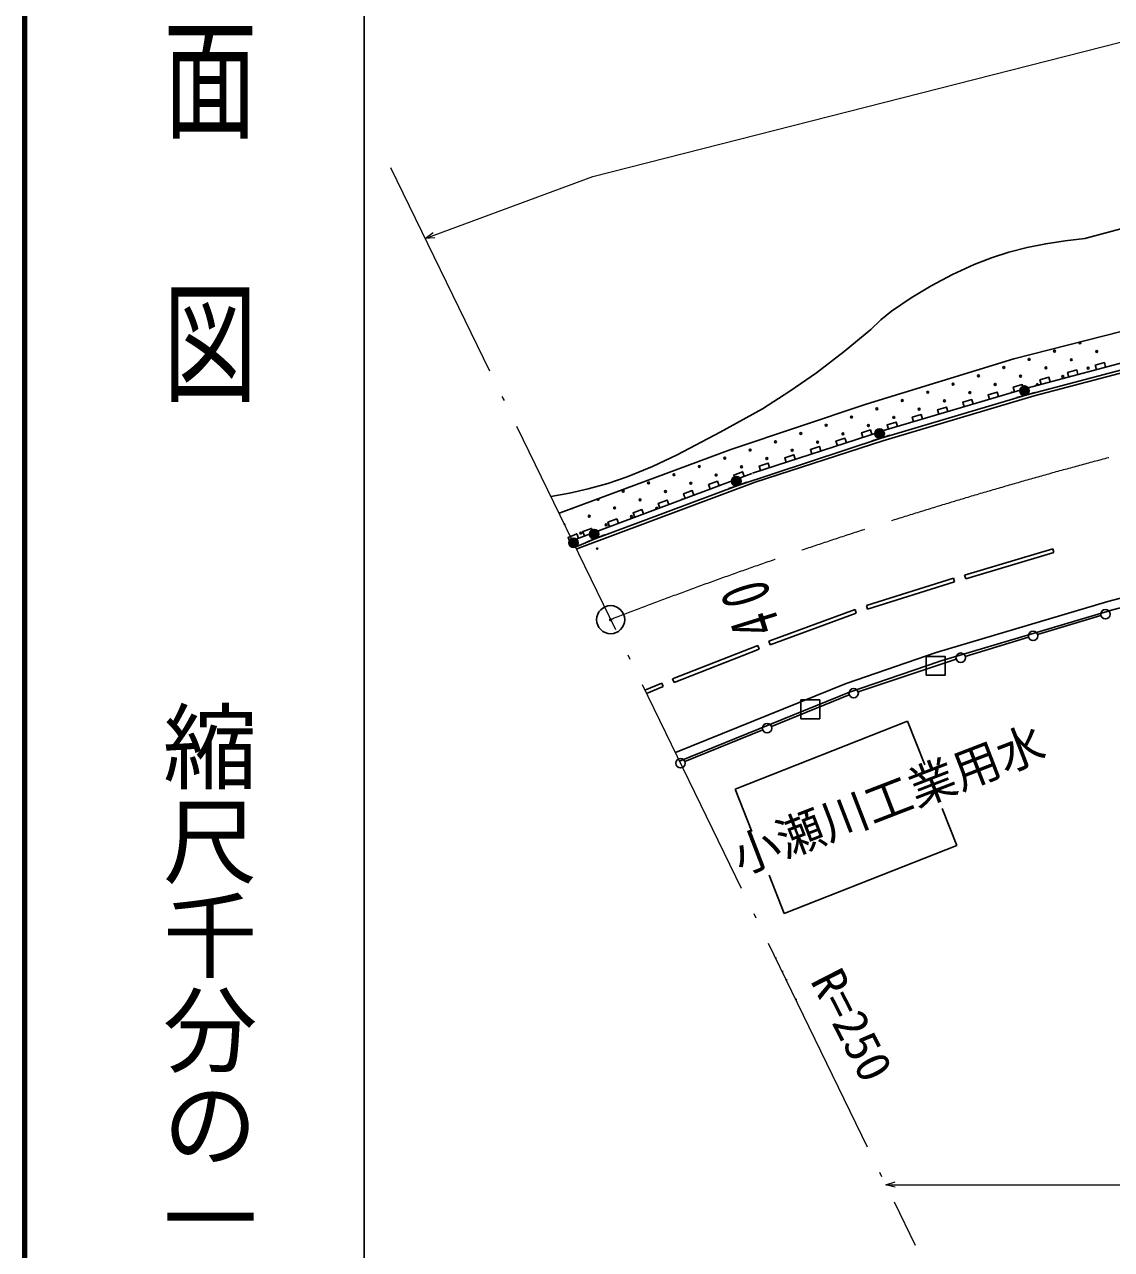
# Model space of a CAD drawing. Units: millimetres, scale not verified. Extents: x 40000 to 680000, y 20000 to 380000.
# Drawn here: x 40000 to 97625, y 261840 to 326795 of the extents above; entities that cross this region are included whole.
import ezdxf
from ezdxf.enums import TextEntityAlignment as Align

# ---------------------------------------------------------------- set-up
doc = ezdxf.new("R2010")
doc.units = ezdxf.units.MM
doc.header["$LTSCALE"] = 1000
doc.linetypes.add('CHAIN', pattern=[18.5, 12, -1.5, 3.5, -1.5])
doc.linetypes.add('LONG_DASHED_DOTTED', pattern=[15.25, 12, -1.5, 0.25, -1.5])
for name, color, linetype, lineweight in [('M-BGD', 7, 'Continuous', 25), ('M-BMK', 2, 'CHAIN', 13), ('M-BMK-LINE', 2, 'LONG_DASHED_DOTTED', 25), ('M-BMK-ROW', 30, 'Continuous', 25), ('M-BMK-SRVR', 3, 'Continuous', 25), ('M-OTRS', 6, 'Continuous', 25), ('M-STR-HTXT', 7, 'Continuous', 13), ('M-TTL', 2, 'Continuous', 140), ('M-TTL-BAND', 7, 'Continuous', 25)]:
    doc.layers.add(name, color=color, linetype=linetype, lineweight=lineweight)
doc.styles.add('@ＭＳ ゴシック', font='')
doc.styles.add('ＭＳ ゴシック', font='')
doc.styles.get('@ＭＳ ゴシック').set_extended_font_data('@MS Gothic')
doc.styles.get('ＭＳ ゴシック').set_extended_font_data('MS Gothic')

msp = doc.modelspace()

# ---------------------------------------------------------------- linework, layer by layer
at = {"layer": 'M-BGD'}
for p, q in [((96208, 315455), (100701, 316641)), ((92454, 309075), (100158, 311024)), ((93399, 307586), (100745, 309532)), ((84628, 306660), (92454, 309075)), ((93084, 307138), (100822, 309183)), ((93527, 307103), (100873, 309049)), ((85366, 305206), (93385, 307583)), ((93084, 307138), (93563, 307280)), ((77451, 304256), (84628, 306660)), ((85406, 304866), (93084, 307138)), ((85508, 304727), (93527, 307103)), ((92600, 307011), (93084, 307138)), ((77816, 302347), (85406, 304866)), ((78586, 303004), (85353, 305202)), ((78741, 302528), (85508, 304727)), ((84927, 304724), (85406, 304866)), ((85406, 304866), (85881, 305024)), ((68391, 300898), (77451, 304256)), ((69249, 299508), (78565, 302996)), ((69424, 299040), (78741, 302528)), ((70289, 299542), (77816, 302347)), ((77342, 302190), (77816, 302347)), ((77816, 302347), (78285, 302522)), ((68331, 300874), (68391, 300898)), ((69038, 299419), (69229, 299500)), ((69200, 299088), (70289, 299542)), ((69820, 299368), (70289, 299542)), ((70289, 299542), (70750, 299735)), ((69258, 298969), (69424, 299040)), ((89837, 297598), (94520, 298998)), ((89895, 297407), (94577, 298807)), ((94520, 298998), (94577, 298807)), ((89837, 297598), (89895, 297407)), ((103329, 297743), (97425, 296202)), ((84631, 295982), (89250, 297438)), ((84691, 295791), (89310, 297247)), ((89250, 297438), (89310, 297247)), ((103448, 297257), (97551, 295718)), ((97425, 296202), (88324, 293491)), ((79458, 294093), (84030, 295767)), ((79526, 293905), (84098, 295579)), ((84030, 295767), (84098, 295579)), ((84631, 295982), (84691, 295791)), ((97568, 295723), (88467, 293011)), ((93706, 294445), (97064, 295453)), ((89870, 293292), (93227, 294301)), ((74361, 292099), (78881, 293866)), ((74434, 291913), (78954, 293679)), ((78881, 293866), (78954, 293679)), ((79458, 294093), (79526, 293905)), ((88324, 293491), (83555, 291853)), ((88486, 293018), (83730, 291385)), ((84194, 291418), (89393, 293142)), ((72891, 291502), (73779, 291876)), ((72979, 291322), (73857, 291692)), ((73779, 291876), (73857, 291692)), ((74361, 292099), (74434, 291913)), ((83555, 291853), (74505, 288187)), ((83730, 291385), (74724, 287736)), ((79600, 289575), (83725, 291245)), ((86815, 289859), (77668, 286244)), ((87729, 287547), (86815, 289859)), ((75011, 287716), (79137, 289387)), ((77668, 286244), (78553, 284007)), ((89421, 283264), (88648, 285222)), ((80275, 279650), (89421, 283264)), ((79472, 281681), (80275, 279650)), ((79801, 277304), (79874, 277290)), ((80216, 276589), (80142, 276604)), ((80437, 276137), (80364, 276146)), ((80871, 275105), (80949, 275090))]:
    msp.add_line(p, q, dxfattribs=at)
for points in [[(67895, 301768), (68888, 301936), (69880, 302166), (70916, 302454), (71943, 302804), (73288, 303367), (74607, 303984), (76874, 305175), (79117, 306423), (80573, 307347), (81994, 308321), (83450, 309449), (84873, 310628), (85396, 311132), (85958, 311590), (86999, 312294), (88067, 312945), (89189, 313531), (90350, 314068), (91258, 314428), (92185, 314731), (93151, 314979), (94140, 315169), (95167, 315323), (96208, 315456)], [(97314, 308623), (97250, 308865), (96766, 308737), (96830, 308495)], [(94375, 307845), (94311, 308087), (93828, 307959), (93892, 307717)], [(95844, 308234), (95780, 308476), (95297, 308348), (95361, 308106)], [(91630, 307062), (91559, 307302), (91080, 307160), (91151, 306920)], [(92969, 307459), (92898, 307699), (92419, 307557), (92490, 307317)], [(90291, 306666), (90220, 306905), (89741, 306763), (89812, 306524)], [(87614, 305872), (87543, 306112), (87063, 305970), (87134, 305730)], [(88953, 306269), (88882, 306509), (88402, 306366), (88473, 306127)], [(84926, 305063), (84848, 305301), (84373, 305146), (84450, 304909)], [(86275, 305475), (86204, 305715), (85725, 305573), (85796, 305333)], [(83570, 304623), (83493, 304860), (83017, 304706), (83094, 304468)], [(82214, 304182), (82137, 304420), (81661, 304265), (81738, 304028)], [(79502, 303301), (79425, 303539), (78949, 303384), (79026, 303147)], [(80858, 303742), (80781, 303979), (80305, 303825), (80382, 303587)], [(78153, 302842), (78066, 303076), (77598, 302900), (77685, 302666)], [(75486, 301843), (75398, 302077), (74930, 301902), (75017, 301668)], [(76820, 302342), (76732, 302576), (76264, 302401), (76351, 302167)], [(74152, 301343), (74064, 301578), (73596, 301402), (73683, 301168)], [(72818, 300844), (72730, 301078), (72262, 300903), (72350, 300669)], [(71484, 300345), (71396, 300579), (70928, 300403), (71016, 300169)], [(69374, 299561), (69277, 299791), (68816, 299596), (68914, 299366)], [(70150, 299845), (70062, 300079), (69594, 299904), (69682, 299670)]]:
    msp.add_lwpolyline(points, dxfattribs=at)
for centre, radius in [((94605, 309476), 49.8), ((96841, 309459), 49.8), ((91915, 308603), 49.8), ((93260, 309039), 49.8), ((94151, 308585), 49.8), ((95496, 309022), 49.8), ((96387, 308568), 49.8), ((90570, 308166), 49.8), ((92806, 308149), 49.8), ((95042, 308131), 49.8), ((87880, 307292), 49.8), ((89225, 307729), 49.8), ((90116, 307275), 49.8), ((91461, 307712), 49.8), ((93013, 307377), 249), ((93020, 307379), 249), ((93013, 307377), 220), ((93020, 307379), 220), ((93013, 307377), 191), ((93020, 307379), 191), ((93013, 307377), 161), ((93020, 307379), 161), ((93013, 307377), 132), ((93020, 307379), 132), ((93013, 307377), 97.5), ((93020, 307379), 97.5), ((93013, 307377), 67.5), ((93020, 307379), 67.5), ((93013, 307377), 38.8), ((93020, 307379), 38.8), ((93013, 307377), 7.5), ((93020, 307379), 7.5), ((86535, 306855), 49.8), ((88771, 306838), 49.8), ((83845, 305981), 49.8), ((85190, 306418), 49.8), ((86081, 305964), 49.8), ((87426, 306401), 49.8), ((82500, 305544), 49.8), ((84736, 305527), 49.8), ((85328, 305102), 249), ((85335, 305105), 249), ((85328, 305102), 220), ((85335, 305105), 220), ((85328, 305102), 191), ((85335, 305105), 191), ((79810, 304670), 49.8), ((81155, 305107), 49.8), ((82046, 304653), 49.8), ((83391, 305090), 49.8), ((85328, 305102), 161), ((85335, 305105), 161), ((85328, 305102), 132), ((85335, 305105), 132), ((85328, 305102), 97.5), ((85335, 305105), 97.5), ((85328, 305102), 67.5), ((85335, 305105), 67.5), ((85328, 305102), 38.8), ((85335, 305105), 38.8), ((85328, 305102), 7.5), ((85335, 305105), 7.5), ((78465, 304233), 49.8), ((80701, 304216), 49.8), ((75775, 303360), 49.8), ((77120, 303797), 49.8), ((78011, 303343), 49.8), ((79356, 303779), 49.8), ((74430, 302923), 49.8), ((76666, 302906), 49.8), ((77729, 302580), 249), ((77738, 302583), 249), ((77729, 302580), 220), ((77738, 302583), 220), ((77729, 302580), 191), ((77738, 302583), 191), ((77729, 302580), 161), ((77738, 302583), 161), ((77729, 302580), 132), ((77738, 302583), 132), ((71740, 302049), 49.8), ((73085, 302486), 49.8), ((73976, 302032), 49.8), ((75321, 302469), 49.8), ((77729, 302580), 97.5), ((77738, 302583), 97.5), ((77729, 302580), 67.5), ((77738, 302583), 67.5), ((77729, 302580), 38.8), ((77738, 302583), 38.8), ((77729, 302580), 7.5), ((77738, 302583), 7.5), ((72631, 301595), 49.8), ((69941, 300721), 49.8), ((71286, 301158), 49.8), ((72177, 300704), 49.8), ((70831, 300267), 49.8), ((69104, 299317), 249), ((69104, 299317), 220), ((69104, 299317), 191), ((69104, 299317), 161), ((69104, 299317), 132), ((69486, 299830), 49.8), ((70193, 299772), 249), ((70202, 299775), 249), ((70193, 299772), 220), ((70202, 299775), 220), ((70193, 299772), 191), ((70202, 299775), 191), ((70193, 299772), 161), ((70202, 299775), 161), ((70193, 299772), 132), ((70202, 299775), 132), ((70193, 299772), 97.5), ((70202, 299775), 97.5), ((70193, 299772), 67.5), ((70202, 299775), 67.5), ((70193, 299772), 38.8), ((70202, 299775), 38.8), ((70193, 299772), 7.5), ((70202, 299775), 7.5), ((69104, 299317), 97.5), ((69104, 299317), 67.5), ((69104, 299317), 38.8), ((69104, 299317), 7.5), ((70361, 298999), 31.2), ((70361, 298999), 25), ((70361, 298999), 18.8), ((70361, 298999), 12.5), ((70361, 298999), 6.2), ((97303, 295525), 249), ((71074, 295236), 22.5), ((93467, 294373), 249), ((89630, 293221), 249), ((83957, 291339), 249), ((79368, 289481), 249), ((74779, 287623), 249)]:
    msp.add_circle(centre, radius, dxfattribs=at)
for centre, start, end in [((95950, 309913), 130.51148, 77.88673), ((97295, 310350), 274.51863, 293.87957), ((92352, 307258), 37.76924, 175.24579), ((93697, 307694), 340.67127, 228.99276), ((70395, 301612), 167.54747, 53.11968), ((74867, 301578), 59.50397, 161.54811), ((69050, 301175), 238.51605, 342.15111), ((73522, 301141), 341.76653, 239.28555), ((68595, 300284), 319.48186, 92.41792)]:
    msp.add_arc(centre, 49.8, start, end, dxfattribs=at)
at = {"layer": 'M-BMK'}
msp.add_arc((161497, 62161), 250000, 87.87747, 111.20392, dxfattribs=at)
at = {"layer": 'M-BMK-LINE', "lineweight": 13}
msp.add_line((59404, 319217), (87213, 262074), dxfattribs=at)
at = {"layer": 'M-BMK-ROW'}
for points in [[(87807, 292287), (87807, 293287), (88807, 293287), (88807, 292287)], [(81160, 289980), (81160, 290980), (82160, 290980), (82160, 289980)]]:
    msp.add_lwpolyline(points, close=True, dxfattribs=at)
at = {"layer": 'M-BMK-SRVR'}
msp.add_circle((71074, 295236), 746, dxfattribs=at)
at = {"layer": 'M-OTRS'}
for radius in [49.8, 1.5]:
    msp.add_circle((71074, 295236), radius, dxfattribs=at)
at = {"layer": 'M-STR-HTXT'}
for p, q in [((70123, 318744), (135529, 335382)), ((61237, 315451), (70123, 318744)), ((85659, 265268), (176770, 265268))]:
    msp.add_line(p, q, dxfattribs=at)
for points in [[(61755, 315490), (61237, 315451), (61656, 315758)], [(86163, 265140), (85659, 265268), (86154, 265426)]]:
    msp.add_lwpolyline(points, dxfattribs=at)
at = {"layer": 'M-TTL'}
msp.add_line((40000, 380000), (40000, 20000), dxfattribs=at)
at = {"layer": 'M-TTL-BAND'}
msp.add_line((58000, 370000), (58000, 20000), dxfattribs=at)

# ---------------------------------------------------------------- texts
at = {"layer": 'M-BGD', "style": 'ＭＳ ゴシック'}
msp.add_text('小瀬川工業用水', height=1833, rotation=21.1, dxfattribs=at).set_placement((78155, 281173), align=Align.BOTTOM_LEFT)
at = {"layer": 'M-BGD', "insert": (80138, 294805), "char_height": 2566, "attachment_point": 7, "rotation": 107.3, "style": 'ＭＳ ゴシック'}
msp.add_mtext('\\T1.5;\\W0.65;40', dxfattribs=at)
at = {"layer": 'M-STR-HTXT', "style": 'ＭＳ ゴシック'}
msp.add_text('R=250', height=1833, rotation=297.1, dxfattribs=at).set_placement((81142, 275849), align=Align.BOTTOM_LEFT)
at = {"layer": 'M-TTL-BAND', "style": '@ＭＳ ゴシック', "width": 1.4}
msp.add_text('平  面  図', height=3666, rotation=270, dxfattribs=at).set_placement((49777, 306475), align=Align.MIDDLE_RIGHT)
at = {"layer": 'M-TTL-BAND', "style": '@ＭＳ ゴシック'}
msp.add_text('縮尺千分の一', height=3666, rotation=270, dxfattribs=at).set_placement((49777, 261030), align=Align.MIDDLE_RIGHT)

doc.saveas('drawing.dxf')
